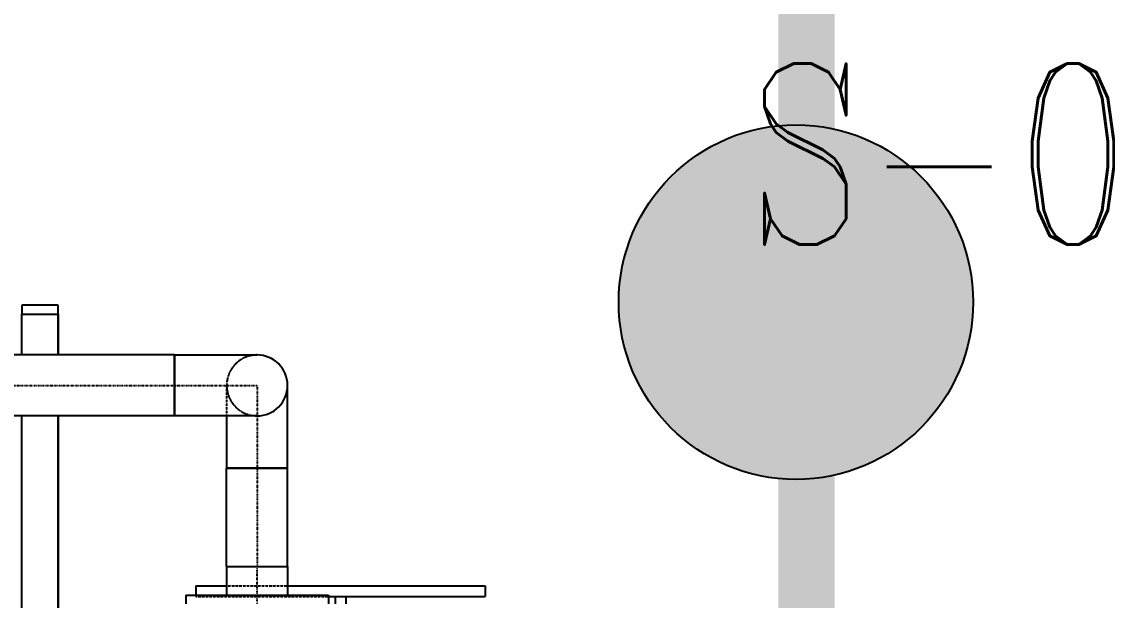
# Model space of a CAD drawing. Header units: millimetres. Extents: x -10011772 to -8149599, y 2847708 to 3434448.
# Drawn here: x -9522755 to -9516758, y 3203911 to 3207107 of the extents above; entities that cross this region are included whole.
import ezdxf

# ---------------------------------------------------------------- set-up
doc = ezdxf.new("R2010")
doc.units = ezdxf.units.MM
doc.linetypes.add('DIVIDE2', pattern=[0.625, 0.25, -0.125, 0, -0.125, 0, -0.125])
doc.linetypes.add('HIDDEN2', pattern=[0.1875, 0.125, -0.0625])
doc.layers.add('总平面底图', color=9, linetype='Continuous')
doc.layers.add('电气-接地设计-接地线', color=3, linetype='接地线')
doc.styles.add('EESLTYPE', font='TXT.shx')
doc.styles.get("Standard").update_dxf_attribs({"font": 'romanc.SHX', "width": 0.75, "bigfont": 'hztxt.shx'})
doc.linetypes.add('接地线', pattern='A,500,["/",EESLTYPE,S=200,R=0,X=0,Y=-100],-200,60,-200', length=960)

# ---------------------------------------------------------------- blocks, each defined once
blk = doc.blocks.new('总平面底图 爆炸危险区 LOCATION I')
at = {"layer": '总平面底图', "linetype": 'Continuous'}
for p, q in [((213350, 139046.6), (213350, 139021.6)), ((213350, 139046.6), (213350, 139021.6)), ((213450, 139046.6), (213350, 139046.6)), ((213450, 139046.6), (213350, 139046.6)), ((213350, 139021.6), (213450, 139021.6)), ((213350, 139021.6), (213450, 139021.6)), ((213350, 138909), (213350, 139021.6)), ((213350, 138909), (213350, 139021.6)), ((213450, 139021.6), (213450, 139046.6)), ((213450, 139021.6), (213450, 139046.6)), ((213450, 139021.6), (213450, 138909)), ((213450, 138909), (213450, 139021.6)), ((213771.4, 138909), (207728.6, 138909)), ((213771.4, 138909), (213771.4, 138740.7)), ((213771.4, 138909), (214000, 138909)), ((213771.4, 138740.7), (213771.4, 138909)), ((214084.1, 138596.3), (214084.1, 138824.9)), ((213771.4, 138740.7), (207728.6, 138740.7)), ((213350, 138121.6), (213350, 138740.7)), ((213350, 138121.6), (213350, 138740.7)), ((213450, 138740.7), (213450, 138121.6)), ((213450, 138121.6), (213450, 138740.7)), ((214000, 138740.7), (213771.4, 138740.7)), ((213915.8, 138740.7), (213915.8, 138596.3)), ((214000, 138596.3), (213915.8, 138596.3)), ((213915.8, 138596.3), (214084.1, 138596.3)), ((213915.8, 138324.7), (213915.8, 138596.3)), ((214084.1, 138596.3), (214000, 138596.3)), ((214084.1, 138324.7), (214084.1, 138596.3)), ((213915.8, 138324.7), (214084.1, 138324.7)), ((213915.8, 138324.7), (214000, 138324.7)), ((213915.8, 138324.7), (213915.8, 138245.3)), ((214000, 138324.7), (214084.1, 138324.7)), ((214084.1, 138324.7), (214084.1, 138245.3)), ((213830.3, 138271.6), (213915.8, 138271.6)), ((213830.3, 138271.6), (213830.3, 138245.3)), ((214084.1, 138271.6), (214630.3, 138271.6)), ((214630.3, 138271.6), (214630.3, 138241.6)), ((213803.1, 138245.3), (214000, 138245.3)), ((213803.1, 138245.3), (213803.1, 138221.6)), ((214000, 138245.3), (214196.8, 138245.3)), ((214196.8, 138245.3), (214196.8, 138221.6)), ((214196.8, 138241.6), (214630.3, 138241.6)), ((214215.3, 138241.6), (214215.3, 138221.6)), ((214245.3, 138241.6), (214245.3, 138221.6))]:
    blk.add_line(p, q, dxfattribs=at)
at = {"layer": '总平面底图', "linetype": 'DIVIDE2'}
for p, q in [((207728.6, 138824.9), (213771.4, 138824.9)), ((213771.4, 138824.9), (213771.4, 138824.9)), ((213771.4, 138824.9), (213771.4, 138824.9)), ((213771.4, 138824.9), (214000, 138824.9)), ((214000, 138824.9), (214000, 138740.7)), ((214000, 138740.7), (214000, 138596.3)), ((214000, 138596.3), (214000, 138596.3)), ((214000, 138596.3), (214000, 138596.3)), ((214000, 138596.3), (214000, 138324.7)), ((214000, 138221.6), (214000, 138324.7))]:
    blk.add_line(p, q, dxfattribs=at)
at = {"layer": '总平面底图', "linetype": 'HIDDEN2'}
for p, q in [((213915.8, 138824.9), (213915.8, 138740.7)), ((213915.8, 138271.6), (214084.1, 138271.6)), ((213830.3, 138245.3), (213830.3, 138241.6)), ((213830.3, 138241.6), (214196.8, 138241.6))]:
    blk.add_line(p, q, dxfattribs=at)
blk.add_arc((214000, 138824.9), 84.1, 90, 270, dxfattribs=at)
at = {"layer": '总平面底图', "linetype": 'Continuous'}
for start, end in [(270, 90), (0, 90), (270, 0)]:
    blk.add_arc((214000, 138824.9), 84.1, start, end, dxfattribs=at)
at = {"layer": '总平面底图', "width": 0.75}
blk.add_text('S-0202-I', height=500, rotation=0, dxfattribs=at).set_placement((215353.6, 139213.9))
blk = doc.blocks.new('PTJD2')
at = {"linetype": 'Continuous'}
blk.add_hatch(color=0, dxfattribs=at).paths.add_polyline_path([(150, 0, 1), (-150, 0, 1)])
at = {"color": 0, "linetype": 'Continuous'}
blk.add_circle((0, 0), 150, dxfattribs=at)

msp = doc.modelspace()

# ---------------------------------------------------------------- linework, layer by layer
at = {"layer": '电气-接地设计-接地线', "color": 1, "linetype": '接地线', "ltscale": 0.005, "const_width": 310.8}
msp.add_lwpolyline([(-9518419.2, 3209623.4), (-9518419.2, 3202476.3)], dxfattribs=at)

# ---------------------------------------------------------------- block references
at = {"layer": '总平面底图', "xscale": 2, "yscale": 2, "zscale": 2}
msp.add_blockref('总平面底图 爆炸危险区 LOCATION I', (-9949454.3, 2927447.9), dxfattribs=at)
at = {"layer": '电气-接地设计-接地线', "color": 1, "xscale": 6.526230669615967, "yscale": 6.526230669615967, "zscale": 2.175410223205322, "rotation": 180}
msp.add_blockref('PTJD2', (-9518477.8, 3205557.7), dxfattribs=at)

doc.saveas('drawing.dxf')
